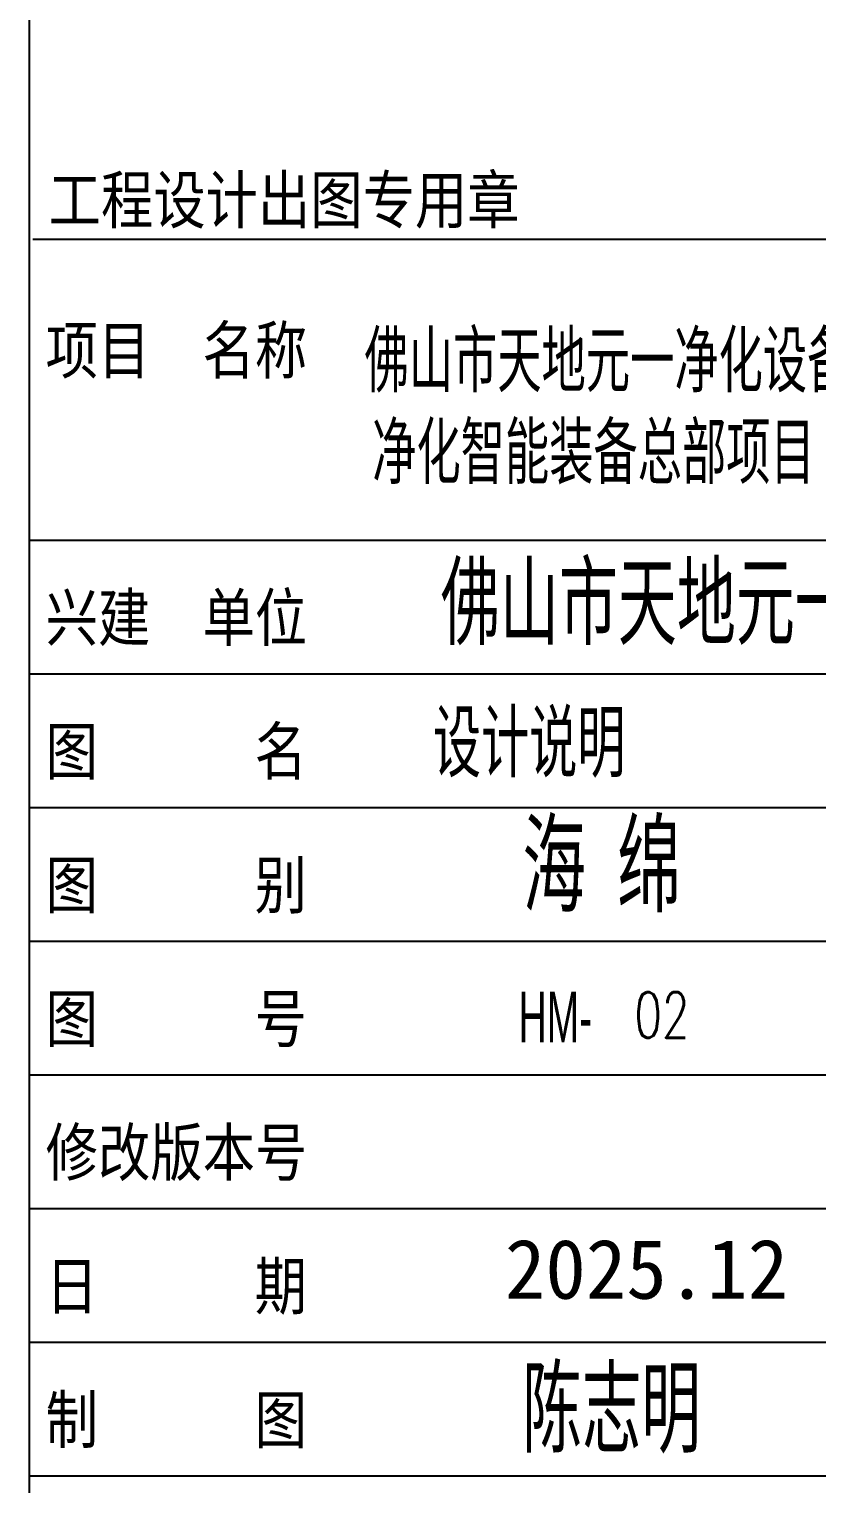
# Model space of a CAD drawing. Header units: millimetres. Extents: x 684779 to 686470, y 2544898 to 2545979.
# Drawn here: x 686367 to 686421.6, y 2545616.9 to 2545717.9 of the extents above; entities that cross this region are included whole.
import ezdxf

# ---------------------------------------------------------------- set-up
doc = ezdxf.new("R2010")
doc.units = ezdxf.units.MM
doc.layers.add('13', color=13, linetype='Continuous')
doc.layers.add('14', color=14, linetype='Continuous')
doc.styles.add('_TCH_AXIS', font='COMPLEX', dxfattribs={"bigfont": 'GBCBIG'})
doc.styles.add('_TCH_DIM', font='SIMPLEX', dxfattribs={"bigfont": 'GBCBIG'})
doc.styles.add('HZTXT', font='romane.shx', dxfattribs={"width": 0.7, "bigfont": 'hztxt.shx'})
doc.styles.add('TXT', font='txt')
doc.styles.add('宋体', font='')
doc.styles.get('宋体').set_extended_font_data('SimSun')

# ---------------------------------------------------------------- blocks, each defined once
blk = doc.blocks.new('43TGREGEHE')
at = {"layer": '14', "color": 14}
for p, q in [((685733.102, 2545802.152), (685733.102, 2545520.885)), ((685733.102, 2545802.152), (685733.102, 2545520.885)), ((685733.314, 2545675.464), (685811.969, 2545675.464)), ((685733.103, 2545657.746), (685811.758, 2545657.746)), ((685733.103, 2545649.88), (685811.758, 2545649.88)), ((685733.103, 2545642.015), (685811.758, 2545642.015)), ((685733.103, 2545634.149), (685811.758, 2545634.149)), ((685733.103, 2545626.283), (685811.758, 2545626.283)), ((685733.103, 2545618.418), (685811.758, 2545618.418)), ((685733.103, 2545610.552), (685811.758, 2545610.552)), ((685733.103, 2545602.687), (685811.758, 2545602.687))]:
    blk.add_line(p, q, dxfattribs=at)
at = {"layer": '13', "color": 7}
for s, height, style, p in [('佛山市天地元一净化设备有限公司', 3.61702, '_TCH_DIM', (685752.837, 2545666.441)), ('净化智能装备总部项目', 3.617, '_TCH_DIM', (685753.287, 2545661.046)), ('佛山市天地元一净化设备有限公司', 4.8227, '_TCH_DIM', (685757.326, 2545651.568)), ('2025.12', 3.5, 'TXT', (685761.097, 2545613.111))]:
    blk.add_text(s, height=height, dxfattribs=dict(at, style=style)).set_placement(p)
at = {"layer": '13', "color": 7, "style": 'HZTXT'}
for s, height, width, p in [('海', 5.352, 0.7, (685762.124, 2545635.837)), ('绵', 5.352, 0.7, (685767.706, 2545635.837)), ('HM-', 2.975, 0.576471, (685761.901, 2545628.195)), ('陈志明', 5, 0.7, (685762.124, 2545604.046))]:
    blk.add_text(s, height=height, dxfattribs=dict(at, width=width)).set_placement(p)
at = {"layer": '14', "color": 14, "style": '宋体', "width": 0.82}
for s, p in [('工程设计出图专用章', (685734.251, 2545676.391)), ('项目  名称', (685734.077, 2545667.544)), ('兴建  单位', (685734.077, 2545651.813)), ('图      名', (685734.077, 2545643.947)), ('图      别', (685734.077, 2545636.081)), ('图      号', (685734.077, 2545628.216)), ('修改版本号', (685734.077, 2545620.35)), ('日      期', (685734.077, 2545612.485)), ('制      图', (685734.077, 2545604.619))]:
    blk.add_text(s, height=2.7529, dxfattribs=at).set_placement(p)

msp = doc.modelspace()

# ---------------------------------------------------------------- block references
at = {"xscale": 1.179999999999999, "yscale": 1.179999999999999, "zscale": 1.179999999999999}
msp.add_blockref('43TGREGEHE', (-122798.107, -458193.759), dxfattribs=at)

# ---------------------------------------------------------------- texts
at = {"layer": '13', "color": 7, "style": '_TCH_AXIS'}
msp.add_text('设计说明', height=4.6407, dxfattribs=at).set_placement((686394.99, 2545665.916))
at = {"layer": '13', "color": 7, "style": '_TCH_DIM', "width": 0.705882}
msp.add_text('02', height=3.1557, dxfattribs=at).set_placement((686408.978, 2545647.836))

doc.saveas('drawing.dxf')
